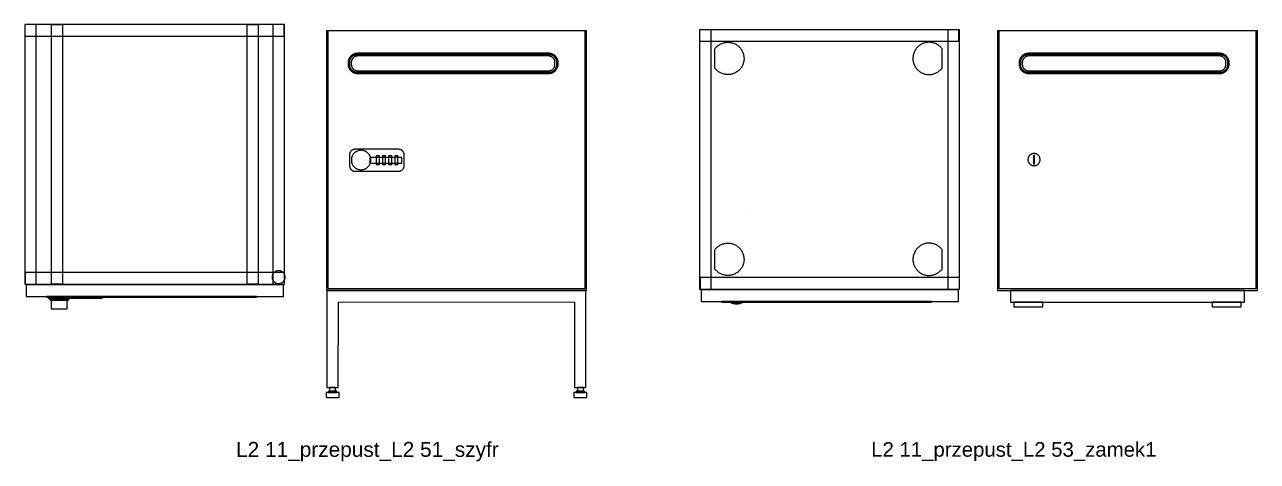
# Model space of a CAD drawing. Header units: millimetres. Extents: x 1075 to 13200, y 678 to 7235.
# Drawn here: x 2129 to 4030, y 6561 to 7235 of the extents above; entities that cross this region are included whole.
import ezdxf

# ---------------------------------------------------------------- set-up
doc = ezdxf.new("R2010")
doc.units = ezdxf.units.MM
doc.styles.add('Arial', font='arial.ttf')

msp = doc.modelspace()

# ---------------------------------------------------------------- linework, layer by layer
at = {"color": 0}
for points in [[(2528.6, 7234.6), (2128.6, 7234.6), (2128.6, 7216.8), (2528.6, 7216.8)], [(2146.5, 7234.6), (2128.6, 7234.6), (2128.6, 6834.6), (2146.5, 6834.6)], [(2187.5, 7234.5), (2169.4, 7234.5), (2169.4, 6834.7), (2187.5, 6834.7)], [(2489.5, 7234.5), (2471.4, 7234.5), (2471.4, 6834.7), (2489.5, 6834.7)], [(2529.4, 7234.6), (2511.4, 7234.6), (2511.4, 6834.6), (2529.4, 6834.6)], [(3570.6, 7226.8), (3169.6, 7226.8), (3169.6, 6826.8), (3570.6, 6826.8)], [(3187.7, 7226.8), (3169.7, 7226.8), (3169.7, 6826.8), (3187.7, 6826.8)], [(3569.7, 7226.8), (3169.7, 7226.8), (3169.7, 7209), (3569.7, 7209)], [(3187.6, 7226.8), (3169.7, 7226.8), (3169.7, 6826.9), (3187.6, 6826.9)], [(3570.5, 7226.8), (3552.5, 7226.8), (3552.5, 6826.8), (3570.5, 6826.8)], [(3570.6, 7226.8), (3552.6, 7226.8), (3552.6, 6826.8), (3570.6, 6826.8)], [(3193.1, 7197.2), (3193.9, 7198.2), (3194.8, 7199.3), (3195.7, 7200.2), (3196.7, 7201.2), (3197.7, 7202), (3198.7, 7202.8), (3199.8, 7203.5), (3200.9, 7204.2), (3202.1, 7204.8), (3203.2, 7205.3), (3204.4, 7205.8), (3205.6, 7206.3), (3206.8, 7206.6), (3208.1, 7206.9), (3209.3, 7207.1), (3210.6, 7207.3), (3211.8, 7207.4), (3213.1, 7207.5), (3214.4, 7207.4), (3215.6, 7207.3), (3216.9, 7207.2), (3218.2, 7207), (3219.4, 7206.7), (3220.7, 7206.3), (3221.9, 7205.9), (3223.1, 7205.5), (3224.3, 7204.9), (3225.4, 7204.3), (3226.6, 7203.6), (3227.7, 7202.9), (3228.8, 7202), (3229.8, 7201.2), (3230.8, 7200.2), (3231.8, 7199.2), (3232.6, 7198.2), (3233.5, 7197.2), (3234.2, 7196.1), (3234.9, 7195), (3235.5, 7193.8), (3236, 7192.6), (3236.5, 7191.5), (3237, 7190.2), (3237.3, 7189), (3237.6, 7187.8), (3237.9, 7186.5), (3238, 7185.3), (3238.1, 7184), (3238.2, 7182.7), (3238.2, 7181.5), (3238.1, 7180.2), (3237.9, 7178.9), (3237.7, 7177.7), (3237.4, 7176.4), (3237.1, 7175.2), (3236.7, 7174), (3236.2, 7172.8), (3235.7, 7171.6), (3235.1, 7170.5), (3234.4, 7169.3), (3233.7, 7168.2), (3232.9, 7167.2), (3232, 7166.1), (3231.1, 7165.1), (3230.1, 7164.2), (3229.1, 7163.3), (3228, 7162.5), (3226.9, 7161.7), (3225.8, 7161), (3224.6, 7160.4), (3223.4, 7159.8), (3222.2, 7159.3), (3221, 7158.9), (3219.8, 7158.5), (3218.5, 7158.2), (3217.3, 7158), (3216, 7157.8), (3214.7, 7157.7), (3213.5, 7157.6), (3212.2, 7157.7), (3210.9, 7157.8), (3209.7, 7157.9), (3208.4, 7158.1), (3207.2, 7158.4), (3206, 7158.7), (3204.7, 7159.1), (3203.6, 7159.6), (3202.4, 7160.1), (3201.2, 7160.7), (3200.1, 7161.4), (3199, 7162.1), (3198, 7162.9), (3197, 7163.7), (3196, 7164.6), (3195, 7165.6), (3194.1, 7166.6), (3193.3, 7167.6)], [(3543.8, 7197.2), (3543, 7198.2), (3542.1, 7199.3), (3541.2, 7200.2), (3540.2, 7201.2), (3539.2, 7202), (3538.2, 7202.8), (3537.1, 7203.5), (3536, 7204.2), (3534.9, 7204.8), (3533.7, 7205.3), (3532.5, 7205.8), (3531.3, 7206.3), (3530.1, 7206.6), (3528.8, 7206.9), (3527.6, 7207.1), (3526.3, 7207.3), (3525.1, 7207.4), (3523.8, 7207.5), (3522.5, 7207.4), (3521.3, 7207.3), (3520, 7207.2), (3518.7, 7207), (3517.5, 7206.7), (3516.2, 7206.3), (3515, 7205.9), (3513.8, 7205.5), (3512.6, 7204.9), (3511.5, 7204.3), (3510.3, 7203.6), (3509.2, 7202.9), (3508.1, 7202), (3507.1, 7201.2), (3506.1, 7200.2), (3505.1, 7199.2), (3504.3, 7198.2), (3503.5, 7197.2), (3502.7, 7196.1), (3502, 7195), (3501.4, 7193.8), (3500.9, 7192.6), (3500.4, 7191.5), (3499.9, 7190.2), (3499.6, 7189), (3499.3, 7187.8), (3499.1, 7186.5), (3498.9, 7185.3), (3498.8, 7184), (3498.7, 7182.7), (3498.8, 7181.5), (3498.8, 7180.2), (3499, 7178.9), (3499.2, 7177.7), (3499.5, 7176.4), (3499.8, 7175.2), (3500.2, 7174), (3500.7, 7172.8), (3501.2, 7171.6), (3501.8, 7170.5), (3502.5, 7169.3), (3503.2, 7168.2), (3504, 7167.2), (3504.9, 7166.1), (3505.8, 7165.1), (3506.8, 7164.2), (3507.8, 7163.3), (3508.9, 7162.5), (3510, 7161.7), (3511.1, 7161), (3512.3, 7160.4), (3513.5, 7159.8), (3514.7, 7159.3), (3515.9, 7158.9), (3517.1, 7158.5), (3518.4, 7158.2), (3519.6, 7158), (3520.9, 7157.8), (3522.2, 7157.7), (3523.4, 7157.6), (3524.7, 7157.7), (3526, 7157.8), (3527.2, 7157.9), (3528.5, 7158.1), (3529.7, 7158.4), (3531, 7158.7), (3532.2, 7159.1), (3533.4, 7159.6), (3534.5, 7160.1), (3535.7, 7160.7), (3536.8, 7161.4), (3537.9, 7162.1), (3538.9, 7162.9), (3539.9, 7163.7), (3540.9, 7164.6), (3541.9, 7165.6), (3542.8, 7166.6), (3543.6, 7167.6)], [(3193.1, 6887.3), (3193.9, 6888.4), (3194.8, 6889.5), (3195.7, 6890.4), (3196.7, 6891.3), (3197.7, 6892.2), (3198.7, 6893), (3199.8, 6893.7), (3200.9, 6894.4), (3202.1, 6895), (3203.2, 6895.5), (3204.4, 6896), (3205.6, 6896.4), (3206.8, 6896.8), (3208.1, 6897.1), (3209.3, 6897.3), (3210.6, 6897.5), (3211.8, 6897.6), (3213.1, 6897.6), (3214.4, 6897.6), (3215.6, 6897.5), (3216.9, 6897.4), (3218.2, 6897.2), (3219.4, 6896.9), (3220.7, 6896.5), (3221.9, 6896.1), (3223.1, 6895.6), (3224.3, 6895.1), (3225.4, 6894.5), (3226.6, 6893.8), (3227.7, 6893), (3228.8, 6892.2), (3229.8, 6891.3), (3230.8, 6890.4), (3231.8, 6889.4), (3232.6, 6888.4), (3233.5, 6887.3), (3234.2, 6886.3), (3234.9, 6885.1), (3235.5, 6884), (3236, 6882.8), (3236.5, 6881.6), (3237, 6880.4), (3237.3, 6879.2), (3237.6, 6878), (3237.9, 6876.7), (3238, 6875.4), (3238.1, 6874.2), (3238.2, 6872.9), (3238.2, 6871.6), (3238.1, 6870.4), (3237.9, 6869.1), (3237.7, 6867.9), (3237.4, 6866.6), (3237.1, 6865.4), (3236.7, 6864.2), (3236.2, 6863), (3235.7, 6861.8), (3235.1, 6860.6), (3234.4, 6859.5), (3233.7, 6858.4), (3232.9, 6857.3), (3232, 6856.3), (3231.1, 6855.3), (3230.1, 6854.4), (3229.1, 6853.5), (3228, 6852.6), (3226.9, 6851.9), (3225.8, 6851.2), (3224.6, 6850.5), (3223.4, 6850), (3222.2, 6849.5), (3221, 6849), (3219.8, 6848.7), (3218.5, 6848.4), (3217.3, 6848.1), (3216, 6848), (3214.7, 6847.9), (3213.5, 6847.8), (3212.2, 6847.8), (3210.9, 6847.9), (3209.7, 6848.1), (3208.4, 6848.3), (3207.2, 6848.6), (3206, 6848.9), (3204.7, 6849.3), (3203.6, 6849.8), (3202.4, 6850.3), (3201.2, 6850.9), (3200.1, 6851.6), (3199, 6852.3), (3198, 6853), (3197, 6853.9), (3196, 6854.8), (3195, 6855.7), (3194.1, 6856.7), (3193.3, 6857.8)], [(3543.8, 6887.3), (3543, 6888.4), (3542.1, 6889.5), (3541.2, 6890.4), (3540.2, 6891.3), (3539.2, 6892.2), (3538.2, 6893), (3537.1, 6893.7), (3536, 6894.4), (3534.9, 6895), (3533.7, 6895.5), (3532.5, 6896), (3531.3, 6896.4), (3530.1, 6896.8), (3528.8, 6897.1), (3527.6, 6897.3), (3526.3, 6897.5), (3525.1, 6897.6), (3523.8, 6897.6), (3522.5, 6897.6), (3521.3, 6897.5), (3520, 6897.4), (3518.7, 6897.2), (3517.5, 6896.9), (3516.2, 6896.5), (3515, 6896.1), (3513.8, 6895.6), (3512.6, 6895.1), (3511.5, 6894.5), (3510.3, 6893.8), (3509.2, 6893), (3508.1, 6892.2), (3507.1, 6891.3), (3506.1, 6890.4), (3505.1, 6889.4), (3504.3, 6888.4), (3503.5, 6887.3), (3502.7, 6886.3), (3502, 6885.1), (3501.4, 6884), (3500.9, 6882.8), (3500.4, 6881.6), (3499.9, 6880.4), (3499.6, 6879.2), (3499.3, 6878), (3499.1, 6876.7), (3498.9, 6875.4), (3498.8, 6874.2), (3498.7, 6872.9), (3498.8, 6871.6), (3498.8, 6870.4), (3499, 6869.1), (3499.2, 6867.9), (3499.5, 6866.6), (3499.8, 6865.4), (3500.2, 6864.2), (3500.7, 6863), (3501.2, 6861.8), (3501.8, 6860.6), (3502.5, 6859.5), (3503.2, 6858.4), (3504, 6857.3), (3504.9, 6856.3), (3505.8, 6855.3), (3506.8, 6854.4), (3507.8, 6853.5), (3508.9, 6852.6), (3510, 6851.9), (3511.1, 6851.2), (3512.3, 6850.5), (3513.5, 6850), (3514.7, 6849.5), (3515.9, 6849), (3517.1, 6848.7), (3518.4, 6848.4), (3519.6, 6848.1), (3520.9, 6848), (3522.2, 6847.9), (3523.4, 6847.8), (3524.7, 6847.8), (3526, 6847.9), (3527.2, 6848.1), (3528.5, 6848.3), (3529.7, 6848.6), (3531, 6848.9), (3532.2, 6849.3), (3533.4, 6849.8), (3534.5, 6850.3), (3535.7, 6850.9), (3536.8, 6851.6), (3537.9, 6852.3), (3538.9, 6853), (3539.9, 6853.9), (3540.9, 6854.8), (3541.9, 6855.7), (3542.8, 6856.7), (3543.6, 6857.8)], [(2529.5, 6852.6), (2129.5, 6852.6), (2129.5, 6834.6), (2529.5, 6834.6)], [(2530.3, 6845.2), (2530.3, 6845.8), (2530.2, 6846.3), (2530.2, 6846.8), (2530.1, 6847.3), (2530, 6847.7), (2529.8, 6848.2), (2529.7, 6848.7), (2529.5, 6849.1), (2529.3, 6849.6), (2529.1, 6850), (2528.8, 6850.4), (2528.6, 6850.8), (2528.3, 6851.2), (2528, 6851.6), (2527.7, 6852), (2527.3, 6852.3), (2527, 6852.6), (2526.6, 6853), (2526.3, 6853.2), (2525.9, 6853.5), (2525.5, 6853.8), (2525, 6854), (2524.6, 6854.2), (2524.2, 6854.5), (2523.7, 6854.6), (2523.2, 6854.8), (2522.8, 6854.9), (2522.3, 6855), (2521.8, 6855.1), (2521.3, 6855.2), (2520.8, 6855.2), (2520.3, 6855.2), (2519.8, 6855.2), (2519.3, 6855.2), (2518.8, 6855.1), (2518.3, 6855), (2517.8, 6854.9), (2517.3, 6854.8), (2516.8, 6854.6), (2516.4, 6854.5), (2515.9, 6854.2), (2515.5, 6854), (2515.1, 6853.8), (2514.7, 6853.5), (2514.3, 6853.2), (2513.9, 6853), (2513.6, 6852.6), (2513.2, 6852.3), (2512.9, 6852), (2512.6, 6851.6), (2512.3, 6851.2), (2512, 6850.8), (2511.7, 6850.4), (2511.5, 6850), (2511.3, 6849.6), (2511.1, 6849.1), (2510.9, 6848.7), (2510.7, 6848.2), (2510.6, 6847.7), (2510.5, 6847.3), (2510.4, 6846.8), (2510.3, 6846.3), (2510.3, 6845.8), (2510.3, 6845.2), (2510.3, 6844.7), (2510.3, 6844.2), (2510.4, 6843.7), (2510.5, 6843.2), (2510.6, 6842.7), (2510.7, 6842.3), (2510.9, 6841.8), (2511.1, 6841.3), (2511.3, 6840.9), (2511.5, 6840.5), (2511.7, 6840.1), (2512, 6839.6), (2512.3, 6839.3), (2512.6, 6838.9), (2512.9, 6838.5), (2513.2, 6838.2), (2513.6, 6837.8), (2513.9, 6837.5), (2514.3, 6837.2), (2514.7, 6836.9), (2515.1, 6836.7), (2515.5, 6836.4), (2515.9, 6836.2), (2516.4, 6836), (2516.8, 6835.8), (2517.3, 6835.7), (2517.8, 6835.6), (2518.3, 6835.4), (2518.8, 6835.4), (2519.3, 6835.3), (2519.8, 6835.2), (2520.3, 6835.2), (2520.8, 6835.2), (2521.3, 6835.3), (2521.8, 6835.4), (2522.3, 6835.4), (2522.8, 6835.6), (2523.2, 6835.7), (2523.7, 6835.8), (2524.2, 6836), (2524.6, 6836.2), (2525, 6836.4), (2525.5, 6836.7), (2525.9, 6836.9), (2526.3, 6837.2), (2526.6, 6837.5), (2527, 6837.8), (2527.3, 6838.2), (2527.7, 6838.5), (2528, 6838.9), (2528.3, 6839.3), (2528.6, 6839.6), (2528.8, 6840.1), (2529.1, 6840.5), (2529.3, 6840.9), (2529.5, 6841.3), (2529.7, 6841.8), (2529.8, 6842.3), (2530, 6842.7), (2530.1, 6843.2), (2530.2, 6843.7), (2530.2, 6844.2), (2530.3, 6844.7)], [(2527.9, 6833.5), (2130.9, 6833.5), (2130.9, 6815.5), (2527.9, 6815.5)], [(3570.6, 6844.8), (3170.6, 6844.8), (3170.6, 6826.8), (3570.6, 6826.8)], [(2486.4, 6815.5), (2162.4, 6815.5), (2162.4, 6815), (2162.4, 6815), (2162.4, 6815), (2162.4, 6814.9), (2162.4, 6814.9), (2162.4, 6814.9), (2162.4, 6814.9), (2162.4, 6814.8), (2162.4, 6814.8), (2162.5, 6814.8), (2162.5, 6814.8), (2162.5, 6814.8), (2162.5, 6814.7), (2162.5, 6814.7), (2162.5, 6814.7), (2162.5, 6814.7), (2162.6, 6814.7), (2162.6, 6814.6), (2162.6, 6814.6), (2162.6, 6814.6), (2162.6, 6814.6), (2162.7, 6814.6), (2162.7, 6814.6), (2162.7, 6814.6), (2162.7, 6814.5), (2162.7, 6814.5), (2162.8, 6814.5), (2162.8, 6814.5), (2162.8, 6814.5), (2162.8, 6814.5), (2162.9, 6814.5), (2162.9, 6814.5), (2162.9, 6814.5), (2485.9, 6814.5), (2485.9, 6814.5), (2485.9, 6814.5), (2485.9, 6814.5), (2486, 6814.5), (2486, 6814.5), (2486, 6814.5), (2486, 6814.5), (2486.1, 6814.5), (2486.1, 6814.6), (2486.1, 6814.6), (2486.1, 6814.6), (2486.2, 6814.6), (2486.2, 6814.6), (2486.2, 6814.6), (2486.2, 6814.6), (2486.2, 6814.7), (2486.3, 6814.7), (2486.3, 6814.7), (2486.3, 6814.7), (2486.3, 6814.7), (2486.3, 6814.8), (2486.3, 6814.8), (2486.3, 6814.8), (2486.3, 6814.8), (2486.4, 6814.8), (2486.4, 6814.9), (2486.4, 6814.9), (2486.4, 6814.9), (2486.4, 6814.9), (2486.4, 6815), (2486.4, 6815), (2486.4, 6815)], [(2248.4, 6815.4), (2164.6, 6815.4), (2164.6, 6813), (2248.4, 6813)], [(2197.1, 6813), (2167, 6813), (2167, 6811.1), (2197.1, 6811.1)], [(2196.1, 6811.1), (2168, 6811.1), (2168, 6809.6), (2196.1, 6809.6)], [(2194.3, 6809.6), (2169.6, 6809.6), (2169.6, 6796.2), (2194.3, 6796.2)], [(2194.2, 6814.5), (2176.7, 6814.5), (2176.7, 6813.4), (2194.2, 6813.4)], [(3569, 6825.7), (3172, 6825.7), (3172, 6807.7), (3569, 6807.7)], [(3527.5, 6807.7), (3203.6, 6807.7), (3203.6, 6807.2), (3203.6, 6807.2), (3203.6, 6807.2), (3203.6, 6807.2), (3203.6, 6807.1), (3203.6, 6807.1), (3203.6, 6807.1), (3203.6, 6807.1), (3203.6, 6807), (3203.6, 6807), (3203.6, 6807), (3203.6, 6807), (3203.6, 6807), (3203.7, 6806.9), (3203.7, 6806.9), (3203.7, 6806.9), (3203.7, 6806.9), (3203.7, 6806.9), (3203.7, 6806.8), (3203.8, 6806.8), (3203.8, 6806.8), (3203.8, 6806.8), (3203.8, 6806.8), (3203.8, 6806.8), (3203.9, 6806.8), (3203.9, 6806.8), (3203.9, 6806.8), (3203.9, 6806.7), (3204, 6806.7), (3204, 6806.7), (3204, 6806.7), (3204, 6806.7), (3204.1, 6806.7), (3527, 6806.7), (3527, 6806.7), (3527.1, 6806.7), (3527.1, 6806.7), (3527.1, 6806.7), (3527.1, 6806.7), (3527.2, 6806.8), (3527.2, 6806.8), (3527.2, 6806.8), (3527.2, 6806.8), (3527.3, 6806.8), (3527.3, 6806.8), (3527.3, 6806.8), (3527.3, 6806.8), (3527.3, 6806.8), (3527.4, 6806.9), (3527.4, 6806.9), (3527.4, 6806.9), (3527.4, 6806.9), (3527.4, 6806.9), (3527.4, 6807), (3527.5, 6807), (3527.5, 6807), (3527.5, 6807), (3527.5, 6807), (3527.5, 6807.1), (3527.5, 6807.1), (3527.5, 6807.1), (3527.5, 6807.1), (3527.5, 6807.2), (3527.5, 6807.2), (3527.5, 6807.2), (3527.5, 6807.2)], [(3235.3, 6806.7), (3217.8, 6806.7), (3217.8, 6805.6), (3235.3, 6805.6)]]:
    msp.add_lwpolyline(points, close=True, dxfattribs=at)
for points in [[(2177.6, 6813.4), (2178.9, 6812.9), (2180.2, 6812.5), (2181.5, 6812.2), (2182.9, 6812), (2184.2, 6811.9), (2185.6, 6811.8), (2186.9, 6811.9), (2188.3, 6812), (2189.6, 6812.2), (2190.9, 6812.5), (2192.2, 6812.9), (2193.5, 6813.4)], [(3218.8, 6805.6), (3220.1, 6805.1), (3221.4, 6804.7), (3222.7, 6804.4), (3224, 6804.2), (3225.4, 6804.1), (3226.7, 6804.1), (3228.1, 6804.1), (3229.4, 6804.2), (3230.7, 6804.4), (3232.1, 6804.7), (3233.4, 6805.1), (3234.6, 6805.6)]]:
    msp.add_lwpolyline(points, dxfattribs=at)
for points in [[(2995, 7224.9, 0), (2594, 7224.9, 0), (2594, 6824.9, 0), (2995, 6824.9, 0)], [(2993, 7224.9, 0), (2596, 7224.9, 0), (2596, 6827.9, 0), (2993, 6827.9, 0)], [(4030, 7224.9, 0), (3629, 7224.9, 0), (3629, 6824.9, 0), (4030, 6824.9, 0)], [(4028, 7224.9, 0), (3631, 7224.9, 0), (3631, 6827.9, 0), (4028, 6827.9, 0)], [(2951.5, 7175.9, 0), (2951.4, 7176.6, 0), (2951.4, 7177.3, 0), (2951.3, 7178.1, 0), (2951.2, 7178.8, 0), (2951, 7179.5, 0), (2950.8, 7180.2, 0), (2950.6, 7180.8, 0), (2950.3, 7181.5, 0), (2950, 7182.2, 0), (2949.7, 7182.8, 0), (2949.4, 7183.4, 0), (2949, 7184, 0), (2948.6, 7184.5, 0), (2948.1, 7185.1, 0), (2947.7, 7185.6, 0), (2947.2, 7186.1, 0), (2946.7, 7186.6, 0), (2946.2, 7187.1, 0), (2945.6, 7187.5, 0), (2945.1, 7187.9, 0), (2944.5, 7188.3, 0), (2943.9, 7188.6, 0), (2943.2, 7188.9, 0), (2942.6, 7189.2, 0), (2941.9, 7189.5, 0), (2941.3, 7189.7, 0), (2940.6, 7189.9, 0), (2939.9, 7190.1, 0), (2939.2, 7190.2, 0), (2938.4, 7190.3, 0), (2937.7, 7190.4, 0), (2936.9, 7190.4, 0), (2642, 7190.4, 0), (2641.2, 7190.4, 0), (2640.5, 7190.3, 0), (2639.8, 7190.2, 0), (2639.1, 7190.1, 0), (2638.4, 7189.9, 0), (2637.7, 7189.7, 0), (2637, 7189.5, 0), (2636.3, 7189.2, 0), (2635.7, 7188.9, 0), (2635.1, 7188.6, 0), (2634.5, 7188.3, 0), (2633.9, 7187.9, 0), (2633.3, 7187.5, 0), (2632.8, 7187.1, 0), (2632.2, 7186.6, 0), (2631.7, 7186.1, 0), (2631.2, 7185.6, 0), (2630.8, 7185.1, 0), (2630.4, 7184.5, 0), (2629.9, 7184, 0), (2629.6, 7183.4, 0), (2629.2, 7182.8, 0), (2628.9, 7182.2, 0), (2628.6, 7181.5, 0), (2628.3, 7180.8, 0), (2628.1, 7180.2, 0), (2627.9, 7179.5, 0), (2627.8, 7178.8, 0), (2627.6, 7178.1, 0), (2627.5, 7177.3, 0), (2627.5, 7176.6, 0), (2627.5, 7175.9, 0), (2627.5, 7173.9, 0), (2627.5, 7173.2, 0), (2627.5, 7172.4, 0), (2627.6, 7171.7, 0), (2627.8, 7171, 0), (2627.9, 7170.3, 0), (2628.1, 7169.6, 0), (2628.3, 7168.9, 0), (2628.6, 7168.3, 0), (2628.9, 7167.6, 0), (2629.2, 7167, 0), (2629.6, 7166.4, 0), (2629.9, 7165.8, 0), (2630.4, 7165.2, 0), (2630.8, 7164.7, 0), (2631.2, 7164.1, 0), (2631.7, 7163.6, 0), (2632.2, 7163.2, 0), (2632.8, 7162.7, 0), (2633.3, 7162.3, 0), (2633.9, 7161.9, 0), (2634.5, 7161.5, 0), (2635.1, 7161.1, 0), (2635.7, 7160.8, 0), (2636.3, 7160.5, 0), (2637, 7160.3, 0), (2637.7, 7160, 0), (2638.4, 7159.8, 0), (2639.1, 7159.7, 0), (2639.8, 7159.5, 0), (2640.5, 7159.5, 0), (2641.2, 7159.4, 0), (2642, 7159.4, 0), (2936.9, 7159.4, 0), (2937.7, 7159.4, 0), (2938.4, 7159.5, 0), (2939.2, 7159.5, 0), (2939.9, 7159.7, 0), (2940.6, 7159.8, 0), (2941.3, 7160, 0), (2941.9, 7160.3, 0), (2942.6, 7160.5, 0), (2943.2, 7160.8, 0), (2943.9, 7161.1, 0), (2944.5, 7161.5, 0), (2945.1, 7161.9, 0), (2945.6, 7162.3, 0), (2946.2, 7162.7, 0), (2946.7, 7163.2, 0), (2947.2, 7163.6, 0), (2947.7, 7164.1, 0), (2948.1, 7164.7, 0), (2948.6, 7165.2, 0), (2949, 7165.8, 0), (2949.4, 7166.4, 0), (2949.7, 7167, 0), (2950, 7167.6, 0), (2950.3, 7168.3, 0), (2950.6, 7168.9, 0), (2950.8, 7169.6, 0), (2951, 7170.3, 0), (2951.2, 7171, 0), (2951.3, 7171.7, 0), (2951.4, 7172.4, 0), (2951.4, 7173.2, 0), (2951.5, 7173.9, 0)], [(2949.5, 7176.4, 0), (2949.5, 7177, 0), (2949.4, 7177.6, 0), (2949.3, 7178.2, 0), (2949.2, 7178.8, 0), (2949.1, 7179.4, 0), (2948.9, 7179.9, 0), (2948.7, 7180.5, 0), (2948.5, 7181, 0), (2948.3, 7181.6, 0), (2948, 7182.1, 0), (2947.7, 7182.6, 0), (2947.4, 7183.1, 0), (2947.1, 7183.6, 0), (2946.7, 7184, 0), (2946.3, 7184.4, 0), (2946, 7184.9, 0), (2945.5, 7185.3, 0), (2945.1, 7185.6, 0), (2944.6, 7186, 0), (2944.2, 7186.3, 0), (2943.7, 7186.6, 0), (2943.2, 7186.9, 0), (2942.7, 7187.2, 0), (2942.1, 7187.4, 0), (2941.6, 7187.7, 0), (2941, 7187.8, 0), (2940.5, 7188, 0), (2939.9, 7188.1, 0), (2939.3, 7188.2, 0), (2938.7, 7188.3, 0), (2938.1, 7188.4, 0), (2937.5, 7188.4, 0), (2641.5, 7188.4, 0), (2640.9, 7188.4, 0), (2640.2, 7188.3, 0), (2639.6, 7188.2, 0), (2639.1, 7188.1, 0), (2638.5, 7188, 0), (2637.9, 7187.8, 0), (2637.3, 7187.7, 0), (2636.8, 7187.4, 0), (2636.3, 7187.2, 0), (2635.8, 7186.9, 0), (2635.2, 7186.6, 0), (2634.8, 7186.3, 0), (2634.3, 7186, 0), (2633.8, 7185.6, 0), (2633.4, 7185.3, 0), (2633, 7184.9, 0), (2632.6, 7184.4, 0), (2632.2, 7184, 0), (2631.9, 7183.6, 0), (2631.5, 7183.1, 0), (2631.2, 7182.6, 0), (2630.9, 7182.1, 0), (2630.7, 7181.6, 0), (2630.4, 7181, 0), (2630.2, 7180.5, 0), (2630, 7179.9, 0), (2629.8, 7179.4, 0), (2629.7, 7178.8, 0), (2629.6, 7178.2, 0), (2629.5, 7177.6, 0), (2629.5, 7177, 0), (2629.5, 7176.4, 0), (2629.5, 7173.4, 0), (2629.5, 7172.8, 0), (2629.5, 7172.2, 0), (2629.6, 7171.6, 0), (2629.7, 7171, 0), (2629.8, 7170.4, 0), (2630, 7169.8, 0), (2630.2, 7169.3, 0), (2630.4, 7168.7, 0), (2630.7, 7168.2, 0), (2630.9, 7167.7, 0), (2631.2, 7167.2, 0), (2631.5, 7166.7, 0), (2631.9, 7166.2, 0), (2632.2, 7165.7, 0), (2632.6, 7165.3, 0), (2633, 7164.9, 0), (2633.4, 7164.5, 0), (2633.8, 7164.1, 0), (2634.3, 7163.8, 0), (2634.8, 7163.4, 0), (2635.2, 7163.1, 0), (2635.8, 7162.8, 0), (2636.3, 7162.6, 0), (2636.8, 7162.3, 0), (2637.3, 7162.1, 0), (2637.9, 7161.9, 0), (2638.5, 7161.8, 0), (2639.1, 7161.6, 0), (2639.6, 7161.5, 0), (2640.2, 7161.4, 0), (2640.9, 7161.4, 0), (2641.5, 7161.4, 0), (2937.5, 7161.4, 0), (2938.1, 7161.4, 0), (2938.7, 7161.4, 0), (2939.3, 7161.5, 0), (2939.9, 7161.6, 0), (2940.5, 7161.8, 0), (2941, 7161.9, 0), (2941.6, 7162.1, 0), (2942.1, 7162.3, 0), (2942.7, 7162.6, 0), (2943.2, 7162.8, 0), (2943.7, 7163.1, 0), (2944.2, 7163.4, 0), (2944.6, 7163.8, 0), (2945.1, 7164.1, 0), (2945.5, 7164.5, 0), (2946, 7164.9, 0), (2946.3, 7165.3, 0), (2946.7, 7165.7, 0), (2947.1, 7166.2, 0), (2947.4, 7166.7, 0), (2947.7, 7167.2, 0), (2948, 7167.7, 0), (2948.3, 7168.2, 0), (2948.5, 7168.7, 0), (2948.7, 7169.3, 0), (2948.9, 7169.8, 0), (2949.1, 7170.4, 0), (2949.2, 7171, 0), (2949.3, 7171.6, 0), (2949.4, 7172.2, 0), (2949.5, 7172.8, 0), (2949.5, 7173.4, 0)], [(3986.5, 7175.9, 0), (3986.5, 7176.6, 0), (3986.4, 7177.3, 0), (3986.3, 7178.1, 0), (3986.2, 7178.8, 0), (3986, 7179.5, 0), (3985.8, 7180.2, 0), (3985.6, 7180.8, 0), (3985.3, 7181.5, 0), (3985.1, 7182.2, 0), (3984.7, 7182.8, 0), (3984.4, 7183.4, 0), (3984, 7184, 0), (3983.6, 7184.5, 0), (3983.2, 7185.1, 0), (3982.7, 7185.6, 0), (3982.2, 7186.1, 0), (3981.7, 7186.6, 0), (3981.2, 7187.1, 0), (3980.7, 7187.5, 0), (3980.1, 7187.9, 0), (3979.5, 7188.3, 0), (3978.9, 7188.6, 0), (3978.3, 7188.9, 0), (3977.6, 7189.2, 0), (3977, 7189.5, 0), (3976.3, 7189.7, 0), (3975.6, 7189.9, 0), (3974.9, 7190.1, 0), (3974.2, 7190.2, 0), (3973.5, 7190.3, 0), (3972.7, 7190.4, 0), (3972, 7190.4, 0), (3677, 7190.4, 0), (3676.3, 7190.4, 0), (3675.5, 7190.3, 0), (3674.8, 7190.2, 0), (3674.1, 7190.1, 0), (3673.4, 7189.9, 0), (3672.7, 7189.7, 0), (3672, 7189.5, 0), (3671.4, 7189.2, 0), (3670.7, 7188.9, 0), (3670.1, 7188.6, 0), (3669.5, 7188.3, 0), (3668.9, 7187.9, 0), (3668.3, 7187.5, 0), (3667.8, 7187.1, 0), (3667.2, 7186.6, 0), (3666.7, 7186.1, 0), (3666.3, 7185.6, 0), (3665.8, 7185.1, 0), (3665.4, 7184.5, 0), (3665, 7184, 0), (3664.6, 7183.4, 0), (3664.2, 7182.8, 0), (3663.9, 7182.2, 0), (3663.6, 7181.5, 0), (3663.4, 7180.8, 0), (3663.1, 7180.2, 0), (3662.9, 7179.5, 0), (3662.8, 7178.8, 0), (3662.7, 7178.1, 0), (3662.6, 7177.3, 0), (3662.5, 7176.6, 0), (3662.5, 7175.9, 0), (3662.5, 7173.9, 0), (3662.5, 7173.2, 0), (3662.6, 7172.4, 0), (3662.7, 7171.7, 0), (3662.8, 7171, 0), (3662.9, 7170.3, 0), (3663.1, 7169.6, 0), (3663.4, 7168.9, 0), (3663.6, 7168.3, 0), (3663.9, 7167.6, 0), (3664.2, 7167, 0), (3664.6, 7166.4, 0), (3665, 7165.8, 0), (3665.4, 7165.2, 0), (3665.8, 7164.7, 0), (3666.3, 7164.1, 0), (3666.7, 7163.6, 0), (3667.2, 7163.2, 0), (3667.8, 7162.7, 0), (3668.3, 7162.3, 0), (3668.9, 7161.9, 0), (3669.5, 7161.5, 0), (3670.1, 7161.1, 0), (3670.7, 7160.8, 0), (3671.4, 7160.5, 0), (3672, 7160.3, 0), (3672.7, 7160, 0), (3673.4, 7159.8, 0), (3674.1, 7159.7, 0), (3674.8, 7159.5, 0), (3675.5, 7159.5, 0), (3676.3, 7159.4, 0), (3677, 7159.4, 0), (3972, 7159.4, 0), (3972.7, 7159.4, 0), (3973.5, 7159.5, 0), (3974.2, 7159.5, 0), (3974.9, 7159.7, 0), (3975.6, 7159.8, 0), (3976.3, 7160, 0), (3977, 7160.3, 0), (3977.6, 7160.5, 0), (3978.3, 7160.8, 0), (3978.9, 7161.1, 0), (3979.5, 7161.5, 0), (3980.1, 7161.9, 0), (3980.7, 7162.3, 0), (3981.2, 7162.7, 0), (3981.7, 7163.2, 0), (3982.2, 7163.6, 0), (3982.7, 7164.1, 0), (3983.2, 7164.7, 0), (3983.6, 7165.2, 0), (3984, 7165.8, 0), (3984.4, 7166.4, 0), (3984.7, 7167, 0), (3985.1, 7167.6, 0), (3985.3, 7168.3, 0), (3985.6, 7168.9, 0), (3985.8, 7169.6, 0), (3986, 7170.3, 0), (3986.2, 7171, 0), (3986.3, 7171.7, 0), (3986.4, 7172.4, 0), (3986.5, 7173.2, 0), (3986.5, 7173.9, 0)], [(3984.5, 7176.4, 0), (3984.5, 7177, 0), (3984.4, 7177.6, 0), (3984.3, 7178.2, 0), (3984.2, 7178.8, 0), (3984.1, 7179.4, 0), (3983.9, 7179.9, 0), (3983.8, 7180.5, 0), (3983.5, 7181, 0), (3983.3, 7181.6, 0), (3983, 7182.1, 0), (3982.7, 7182.6, 0), (3982.4, 7183.1, 0), (3982.1, 7183.6, 0), (3981.7, 7184, 0), (3981.4, 7184.4, 0), (3981, 7184.9, 0), (3980.6, 7185.3, 0), (3980.1, 7185.6, 0), (3979.7, 7186, 0), (3979.2, 7186.3, 0), (3978.7, 7186.6, 0), (3978.2, 7186.9, 0), (3977.7, 7187.2, 0), (3977.2, 7187.4, 0), (3976.6, 7187.7, 0), (3976.1, 7187.8, 0), (3975.5, 7188, 0), (3974.9, 7188.1, 0), (3974.3, 7188.2, 0), (3973.7, 7188.3, 0), (3973.1, 7188.4, 0), (3972.5, 7188.4, 0), (3676.5, 7188.4, 0), (3675.9, 7188.4, 0), (3675.3, 7188.3, 0), (3674.7, 7188.2, 0), (3674.1, 7188.1, 0), (3673.5, 7188, 0), (3672.9, 7187.8, 0), (3672.4, 7187.7, 0), (3671.8, 7187.4, 0), (3671.3, 7187.2, 0), (3670.8, 7186.9, 0), (3670.3, 7186.6, 0), (3669.8, 7186.3, 0), (3669.3, 7186, 0), (3668.9, 7185.6, 0), (3668.4, 7185.3, 0), (3668, 7184.9, 0), (3667.6, 7184.4, 0), (3667.2, 7184, 0), (3666.9, 7183.6, 0), (3666.5, 7183.1, 0), (3666.2, 7182.6, 0), (3665.9, 7182.1, 0), (3665.7, 7181.6, 0), (3665.4, 7181, 0), (3665.2, 7180.5, 0), (3665, 7179.9, 0), (3664.9, 7179.4, 0), (3664.7, 7178.8, 0), (3664.6, 7178.2, 0), (3664.5, 7177.6, 0), (3664.5, 7177, 0), (3664.5, 7176.4, 0), (3664.5, 7173.4, 0), (3664.5, 7172.8, 0), (3664.5, 7172.2, 0), (3664.6, 7171.6, 0), (3664.7, 7171, 0), (3664.9, 7170.4, 0), (3665, 7169.8, 0), (3665.2, 7169.3, 0), (3665.4, 7168.7, 0), (3665.7, 7168.2, 0), (3665.9, 7167.7, 0), (3666.2, 7167.2, 0), (3666.5, 7166.7, 0), (3666.9, 7166.2, 0), (3667.2, 7165.7, 0), (3667.6, 7165.3, 0), (3668, 7164.9, 0), (3668.4, 7164.5, 0), (3668.9, 7164.1, 0), (3669.3, 7163.8, 0), (3669.8, 7163.4, 0), (3670.3, 7163.1, 0), (3670.8, 7162.8, 0), (3671.3, 7162.6, 0), (3671.8, 7162.3, 0), (3672.4, 7162.1, 0), (3672.9, 7161.9, 0), (3673.5, 7161.8, 0), (3674.1, 7161.6, 0), (3674.7, 7161.5, 0), (3675.3, 7161.4, 0), (3675.9, 7161.4, 0), (3676.5, 7161.4, 0), (3972.5, 7161.4, 0), (3973.1, 7161.4, 0), (3973.7, 7161.4, 0), (3974.3, 7161.5, 0), (3974.9, 7161.6, 0), (3975.5, 7161.8, 0), (3976.1, 7161.9, 0), (3976.6, 7162.1, 0), (3977.2, 7162.3, 0), (3977.7, 7162.6, 0), (3978.2, 7162.8, 0), (3978.7, 7163.1, 0), (3979.2, 7163.4, 0), (3979.7, 7163.8, 0), (3980.1, 7164.1, 0), (3980.6, 7164.5, 0), (3981, 7164.9, 0), (3981.4, 7165.3, 0), (3981.7, 7165.7, 0), (3982.1, 7166.2, 0), (3982.4, 7166.7, 0), (3982.7, 7167.2, 0), (3983, 7167.7, 0), (3983.3, 7168.2, 0), (3983.5, 7168.7, 0), (3983.8, 7169.3, 0), (3983.9, 7169.8, 0), (3984.1, 7170.4, 0), (3984.2, 7171, 0), (3984.3, 7171.6, 0), (3984.4, 7172.2, 0), (3984.5, 7172.8, 0), (3984.5, 7173.4, 0)], [(2946.6, 7176.2, 0), (2946.6, 7176.7, 0), (2946.5, 7177.2, 0), (2946.5, 7177.7, 0), (2946.4, 7178.2, 0), (2946.3, 7178.7, 0), (2946.1, 7179.2, 0), (2946, 7179.7, 0), (2945.8, 7180.1, 0), (2945.6, 7180.6, 0), (2945.3, 7181, 0), (2945.1, 7181.5, 0), (2944.8, 7181.9, 0), (2944.6, 7182.3, 0), (2944.3, 7182.6, 0), (2943.9, 7183, 0), (2943.6, 7183.4, 0), (2943.2, 7183.7, 0), (2942.9, 7184, 0), (2942.5, 7184.3, 0), (2942.1, 7184.6, 0), (2941.7, 7184.9, 0), (2941.3, 7185.1, 0), (2940.8, 7185.3, 0), (2940.4, 7185.5, 0), (2939.9, 7185.7, 0), (2939.4, 7185.9, 0), (2939, 7186, 0), (2938.5, 7186.1, 0), (2938, 7186.2, 0), (2937.5, 7186.3, 0), (2936.9, 7186.3, 0), (2936.4, 7186.3, 0), (2642.5, 7186.3, 0), (2642, 7186.3, 0), (2641.5, 7186.3, 0), (2641, 7186.2, 0), (2640.5, 7186.1, 0), (2640, 7186, 0), (2639.5, 7185.9, 0), (2639, 7185.7, 0), (2638.6, 7185.5, 0), (2638.1, 7185.3, 0), (2637.7, 7185.1, 0), (2637.3, 7184.9, 0), (2636.8, 7184.6, 0), (2636.4, 7184.3, 0), (2636.1, 7184, 0), (2635.7, 7183.7, 0), (2635.3, 7183.4, 0), (2635, 7183, 0), (2634.7, 7182.6, 0), (2634.4, 7182.3, 0), (2634.1, 7181.9, 0), (2633.8, 7181.5, 0), (2633.6, 7181, 0), (2633.4, 7180.6, 0), (2633.2, 7180.1, 0), (2633, 7179.7, 0), (2632.8, 7179.2, 0), (2632.7, 7178.7, 0), (2632.6, 7178.2, 0), (2632.5, 7177.7, 0), (2632.4, 7177.2, 0), (2632.4, 7176.7, 0), (2632.4, 7176.2, 0), (2632.4, 7173.6, 0), (2632.4, 7173.1, 0), (2632.4, 7172.5, 0), (2632.5, 7172, 0), (2632.6, 7171.5, 0), (2632.7, 7171, 0), (2632.8, 7170.6, 0), (2633, 7170.1, 0), (2633.2, 7169.6, 0), (2633.4, 7169.2, 0), (2633.6, 7168.7, 0), (2633.8, 7168.3, 0), (2634.1, 7167.9, 0), (2634.4, 7167.5, 0), (2634.7, 7167.1, 0), (2635, 7166.7, 0), (2635.3, 7166.4, 0), (2635.7, 7166.1, 0), (2636.1, 7165.7, 0), (2636.4, 7165.4, 0), (2636.8, 7165.1, 0), (2637.3, 7164.9, 0), (2637.7, 7164.6, 0), (2638.1, 7164.4, 0), (2638.6, 7164.2, 0), (2639, 7164, 0), (2639.5, 7163.9, 0), (2640, 7163.7, 0), (2640.5, 7163.6, 0), (2641, 7163.5, 0), (2641.5, 7163.5, 0), (2642, 7163.4, 0), (2642.5, 7163.4, 0), (2936.4, 7163.4, 0), (2936.9, 7163.4, 0), (2937.5, 7163.5, 0), (2938, 7163.5, 0), (2938.5, 7163.6, 0), (2939, 7163.7, 0), (2939.4, 7163.9, 0), (2939.9, 7164, 0), (2940.4, 7164.2, 0), (2940.8, 7164.4, 0), (2941.3, 7164.6, 0), (2941.7, 7164.9, 0), (2942.1, 7165.1, 0), (2942.5, 7165.4, 0), (2942.9, 7165.7, 0), (2943.2, 7166.1, 0), (2943.6, 7166.4, 0), (2943.9, 7166.7, 0), (2944.3, 7167.1, 0), (2944.6, 7167.5, 0), (2944.8, 7167.9, 0), (2945.1, 7168.3, 0), (2945.3, 7168.7, 0), (2945.6, 7169.2, 0), (2945.8, 7169.6, 0), (2946, 7170.1, 0), (2946.1, 7170.6, 0), (2946.3, 7171, 0), (2946.4, 7171.5, 0), (2946.5, 7172, 0), (2946.5, 7172.5, 0), (2946.6, 7173.1, 0), (2946.6, 7173.6, 0)], [(3981.6, 7176.2, 0), (3981.6, 7176.7, 0), (3981.5, 7177.2, 0), (3981.5, 7177.7, 0), (3981.4, 7178.2, 0), (3981.3, 7178.7, 0), (3981.1, 7179.2, 0), (3981, 7179.7, 0), (3980.8, 7180.1, 0), (3980.6, 7180.6, 0), (3980.4, 7181, 0), (3980.1, 7181.5, 0), (3979.9, 7181.9, 0), (3979.6, 7182.3, 0), (3979.3, 7182.6, 0), (3979, 7183, 0), (3978.6, 7183.4, 0), (3978.3, 7183.7, 0), (3977.9, 7184, 0), (3977.5, 7184.3, 0), (3977.1, 7184.6, 0), (3976.7, 7184.9, 0), (3976.3, 7185.1, 0), (3975.8, 7185.3, 0), (3975.4, 7185.5, 0), (3974.9, 7185.7, 0), (3974.5, 7185.9, 0), (3974, 7186, 0), (3973.5, 7186.1, 0), (3973, 7186.2, 0), (3972.5, 7186.3, 0), (3972, 7186.3, 0), (3971.4, 7186.3, 0), (3677.5, 7186.3, 0), (3677, 7186.3, 0), (3676.5, 7186.3, 0), (3676, 7186.2, 0), (3675.5, 7186.1, 0), (3675, 7186, 0), (3674.5, 7185.9, 0), (3674, 7185.7, 0), (3673.6, 7185.5, 0), (3673.1, 7185.3, 0), (3672.7, 7185.1, 0), (3672.3, 7184.9, 0), (3671.9, 7184.6, 0), (3671.5, 7184.3, 0), (3671.1, 7184, 0), (3670.7, 7183.7, 0), (3670.4, 7183.4, 0), (3670, 7183, 0), (3669.7, 7182.6, 0), (3669.4, 7182.3, 0), (3669.1, 7181.9, 0), (3668.9, 7181.5, 0), (3668.6, 7181, 0), (3668.4, 7180.6, 0), (3668.2, 7180.1, 0), (3668, 7179.7, 0), (3667.8, 7179.2, 0), (3667.7, 7178.7, 0), (3667.6, 7178.2, 0), (3667.5, 7177.7, 0), (3667.4, 7177.2, 0), (3667.4, 7176.7, 0), (3667.4, 7176.2, 0), (3667.4, 7173.6, 0), (3667.4, 7173.1, 0), (3667.4, 7172.5, 0), (3667.5, 7172, 0), (3667.6, 7171.5, 0), (3667.7, 7171, 0), (3667.8, 7170.6, 0), (3668, 7170.1, 0), (3668.2, 7169.6, 0), (3668.4, 7169.2, 0), (3668.6, 7168.7, 0), (3668.9, 7168.3, 0), (3669.1, 7167.9, 0), (3669.4, 7167.5, 0), (3669.7, 7167.1, 0), (3670, 7166.7, 0), (3670.4, 7166.4, 0), (3670.7, 7166.1, 0), (3671.1, 7165.7, 0), (3671.5, 7165.4, 0), (3671.9, 7165.1, 0), (3672.3, 7164.9, 0), (3672.7, 7164.6, 0), (3673.1, 7164.4, 0), (3673.6, 7164.2, 0), (3674, 7164, 0), (3674.5, 7163.9, 0), (3675, 7163.7, 0), (3675.5, 7163.6, 0), (3676, 7163.5, 0), (3676.5, 7163.5, 0), (3677, 7163.4, 0), (3677.5, 7163.4, 0), (3971.4, 7163.4, 0), (3972, 7163.4, 0), (3972.5, 7163.5, 0), (3973, 7163.5, 0), (3973.5, 7163.6, 0), (3974, 7163.7, 0), (3974.5, 7163.9, 0), (3974.9, 7164, 0), (3975.4, 7164.2, 0), (3975.8, 7164.4, 0), (3976.3, 7164.6, 0), (3976.7, 7164.9, 0), (3977.1, 7165.1, 0), (3977.5, 7165.4, 0), (3977.9, 7165.7, 0), (3978.3, 7166.1, 0), (3978.6, 7166.4, 0), (3979, 7166.7, 0), (3979.3, 7167.1, 0), (3979.6, 7167.5, 0), (3979.9, 7167.9, 0), (3980.1, 7168.3, 0), (3980.4, 7168.7, 0), (3980.6, 7169.2, 0), (3980.8, 7169.6, 0), (3981, 7170.1, 0), (3981.1, 7170.6, 0), (3981.3, 7171, 0), (3981.4, 7171.5, 0), (3981.5, 7172, 0), (3981.5, 7172.5, 0), (3981.6, 7173.1, 0), (3981.6, 7173.6, 0)], [(2714, 7034, 0.5), (2713.9, 7034.5, 0.5), (2713.9, 7034.9, 0.5), (2713.9, 7035.3, 0.5), (2713.8, 7035.7, 0.5), (2713.7, 7036.1, 0.5), (2713.6, 7036.5, 0.5), (2713.4, 7036.9, 0.5), (2713.3, 7037.3, 0.5), (2713.1, 7037.7, 0.5), (2712.9, 7038, 0.5), (2712.7, 7038.4, 0.5), (2712.5, 7038.7, 0.5), (2712.3, 7039.1, 0.5), (2712, 7039.4, 0.5), (2711.8, 7039.7, 0.5), (2711.5, 7040, 0.5), (2711.2, 7040.3, 0.5), (2710.9, 7040.5, 0.5), (2710.6, 7040.8, 0.5), (2710.3, 7041, 0.5), (2709.9, 7041.2, 0.5), (2709.6, 7041.4, 0.5), (2709.2, 7041.6, 0.5), (2708.8, 7041.8, 0.5), (2708.4, 7041.9, 0.5), (2708.1, 7042.1, 0.5), (2707.7, 7042.2, 0.5), (2707.3, 7042.3, 0.5), (2706.8, 7042.3, 0.5), (2706.4, 7042.4, 0.5), (2706, 7042.4, 0.5), (2705.6, 7042.4, 0.5), (2638.1, 7042.4, 0.5), (2637.7, 7042.4, 0.5), (2637.3, 7042.4, 0.5), (2636.9, 7042.3, 0.5), (2636.4, 7042.3, 0.5), (2636, 7042.2, 0.5), (2635.6, 7042.1, 0.5), (2635.2, 7041.9, 0.5), (2634.9, 7041.8, 0.5), (2634.5, 7041.6, 0.5), (2634.1, 7041.4, 0.5), (2633.8, 7041.2, 0.5), (2633.4, 7041, 0.5), (2633.1, 7040.8, 0.5), (2632.8, 7040.5, 0.5), (2632.5, 7040.3, 0.5), (2632.2, 7040, 0.5), (2631.9, 7039.7, 0.5), (2631.7, 7039.4, 0.5), (2631.4, 7039.1, 0.5), (2631.2, 7038.7, 0.5), (2631, 7038.4, 0.5), (2630.7, 7038, 0.5), (2630.6, 7037.7, 0.5), (2630.4, 7037.3, 0.5), (2630.2, 7036.9, 0.5), (2630.1, 7036.5, 0.5), (2630, 7036.1, 0.5), (2629.9, 7035.7, 0.5), (2629.8, 7035.3, 0.5), (2629.8, 7034.9, 0.5), (2629.7, 7034.5, 0.5), (2629.7, 7034, 0.5), (2629.7, 7017.1, 0.5), (2629.7, 7016.6, 0.5), (2629.8, 7016.2, 0.5), (2629.8, 7015.8, 0.5), (2629.9, 7015.4, 0.5), (2630, 7015, 0.5), (2630.1, 7014.6, 0.5), (2630.2, 7014.2, 0.5), (2630.4, 7013.8, 0.5), (2630.6, 7013.4, 0.5), (2630.7, 7013.1, 0.5), (2631, 7012.7, 0.5), (2631.2, 7012.4, 0.5), (2631.4, 7012, 0.5), (2631.7, 7011.7, 0.5), (2631.9, 7011.4, 0.5), (2632.2, 7011.1, 0.5), (2632.5, 7010.9, 0.5), (2632.8, 7010.6, 0.5), (2633.1, 7010.3, 0.5), (2633.4, 7010.1, 0.5), (2633.8, 7009.9, 0.5), (2634.1, 7009.7, 0.5), (2634.5, 7009.5, 0.5), (2634.9, 7009.3, 0.5), (2635.2, 7009.2, 0.5), (2635.6, 7009, 0.5), (2636, 7008.9, 0.5), (2636.4, 7008.8, 0.5), (2636.9, 7008.8, 0.5), (2637.3, 7008.7, 0.5), (2637.7, 7008.7, 0.5), (2638.1, 7008.7, 0.5), (2705.6, 7008.7, 0.5), (2706, 7008.7, 0.5), (2706.4, 7008.7, 0.5), (2706.8, 7008.8, 0.5), (2707.3, 7008.8, 0.5), (2707.7, 7008.9, 0.5), (2708.1, 7009, 0.5), (2708.4, 7009.2, 0.5), (2708.8, 7009.3, 0.5), (2709.2, 7009.5, 0.5), (2709.6, 7009.7, 0.5), (2709.9, 7009.9, 0.5), (2710.3, 7010.1, 0.5), (2710.6, 7010.3, 0.5), (2710.9, 7010.6, 0.5), (2711.2, 7010.9, 0.5), (2711.5, 7011.1, 0.5), (2711.8, 7011.4, 0.5), (2712, 7011.7, 0.5), (2712.3, 7012, 0.5), (2712.5, 7012.4, 0.5), (2712.7, 7012.7, 0.5), (2712.9, 7013.1, 0.5), (2713.1, 7013.4, 0.5), (2713.3, 7013.8, 0.5), (2713.4, 7014.2, 0.5), (2713.6, 7014.6, 0.5), (2713.7, 7015, 0.5), (2713.8, 7015.4, 0.5), (2713.9, 7015.8, 0.5), (2713.9, 7016.2, 0.5), (2713.9, 7016.6, 0.5), (2714, 7017.1, 0.5)], [(2662.5, 7025.9, 0.5), (2662.4, 7026.6, 0.5), (2662.4, 7027.4, 0.5), (2662.3, 7028.2, 0.5), (2662.2, 7028.9, 0.5), (2662, 7029.6, 0.5), (2661.8, 7030.3, 0.5), (2661.6, 7031, 0.5), (2661.3, 7031.7, 0.5), (2661, 7032.4, 0.5), (2660.7, 7033, 0.5), (2660.3, 7033.7, 0.5), (2659.9, 7034.3, 0.5), (2659.5, 7034.9, 0.5), (2659, 7035.4, 0.5), (2658.6, 7036, 0.5), (2658.1, 7036.5, 0.5), (2657.5, 7037, 0.5), (2657, 7037.5, 0.5), (2656.4, 7037.9, 0.5), (2655.8, 7038.3, 0.5), (2655.2, 7038.7, 0.5), (2654.6, 7039.1, 0.5), (2654, 7039.4, 0.5), (2653.3, 7039.7, 0.5), (2652.6, 7040, 0.5), (2651.9, 7040.2, 0.5), (2651.2, 7040.4, 0.5), (2650.5, 7040.6, 0.5), (2649.7, 7040.7, 0.5), (2649, 7040.8, 0.5), (2648.2, 7040.9, 0.5), (2647.5, 7040.9, 0.5), (2646.7, 7040.9, 0.5), (2645.9, 7040.8, 0.5), (2645.2, 7040.7, 0.5), (2644.4, 7040.6, 0.5), (2643.7, 7040.4, 0.5), (2643, 7040.2, 0.5), (2642.3, 7040, 0.5), (2641.6, 7039.7, 0.5), (2641, 7039.4, 0.5), (2640.3, 7039.1, 0.5), (2639.7, 7038.7, 0.5), (2639.1, 7038.3, 0.5), (2638.5, 7037.9, 0.5), (2637.9, 7037.5, 0.5), (2637.4, 7037, 0.5), (2636.8, 7036.5, 0.5), (2636.4, 7036, 0.5), (2635.9, 7035.4, 0.5), (2635.4, 7034.9, 0.5), (2635, 7034.3, 0.5), (2634.6, 7033.7, 0.5), (2634.3, 7033, 0.5), (2633.9, 7032.4, 0.5), (2633.6, 7031.7, 0.5), (2633.4, 7031, 0.5), (2633.1, 7030.3, 0.5), (2632.9, 7029.6, 0.5), (2632.8, 7028.9, 0.5), (2632.6, 7028.2, 0.5), (2632.5, 7027.4, 0.5), (2632.5, 7026.6, 0.5), (2632.5, 7025.9, 0.5), (2632.5, 7025.1, 0.5), (2632.5, 7024.3, 0.5), (2632.6, 7023.6, 0.5), (2632.8, 7022.9, 0.5), (2632.9, 7022.1, 0.5), (2633.1, 7021.4, 0.5), (2633.4, 7020.7, 0.5), (2633.6, 7020, 0.5), (2633.9, 7019.4, 0.5), (2634.3, 7018.7, 0.5), (2634.6, 7018.1, 0.5), (2635, 7017.5, 0.5), (2635.4, 7016.9, 0.5), (2635.9, 7016.3, 0.5), (2636.4, 7015.8, 0.5), (2636.8, 7015.3, 0.5), (2637.4, 7014.8, 0.5), (2637.9, 7014.3, 0.5), (2638.5, 7013.9, 0.5), (2639.1, 7013.4, 0.5), (2639.7, 7013, 0.5), (2640.3, 7012.7, 0.5), (2641, 7012.4, 0.5), (2641.6, 7012, 0.5), (2642.3, 7011.8, 0.5), (2643, 7011.5, 0.5), (2643.7, 7011.3, 0.5), (2644.4, 7011.2, 0.5), (2645.2, 7011, 0.5), (2645.9, 7010.9, 0.5), (2646.7, 7010.9, 0.5), (2647.5, 7010.9, 0.5), (2648.2, 7010.9, 0.5), (2649, 7010.9, 0.5), (2649.7, 7011, 0.5), (2650.5, 7011.2, 0.5), (2651.2, 7011.3, 0.5), (2651.9, 7011.5, 0.5), (2652.6, 7011.8, 0.5), (2653.3, 7012, 0.5), (2654, 7012.4, 0.5), (2654.6, 7012.7, 0.5), (2655.2, 7013, 0.5), (2655.8, 7013.4, 0.5), (2656.4, 7013.9, 0.5), (2657, 7014.3, 0.5), (2657.5, 7014.8, 0.5), (2658.1, 7015.3, 0.5), (2658.6, 7015.8, 0.5), (2659, 7016.3, 0.5), (2659.5, 7016.9, 0.5), (2659.9, 7017.5, 0.5), (2660.3, 7018.1, 0.5), (2660.7, 7018.7, 0.5), (2661, 7019.4, 0.5), (2661.3, 7020, 0.5), (2661.6, 7020.7, 0.5), (2661.8, 7021.4, 0.5), (2662, 7022.1, 0.5), (2662.2, 7022.9, 0.5), (2662.3, 7023.6, 0.5), (2662.4, 7024.3, 0.5), (2662.4, 7025.1, 0.5)], [(3694.9, 7026.5, 0.5), (3694.9, 7027, 0.5), (3694.9, 7027.5, 0.5), (3694.8, 7028, 0.5), (3694.7, 7028.4, 0.5), (3694.6, 7028.9, 0.5), (3694.5, 7029.3, 0.5), (3694.4, 7029.8, 0.5), (3694.2, 7030.2, 0.5), (3694, 7030.6, 0.5), (3693.8, 7031, 0.5), (3693.6, 7031.4, 0.5), (3693.3, 7031.8, 0.5), (3693.1, 7032.2, 0.5), (3692.8, 7032.5, 0.5), (3692.5, 7032.9, 0.5), (3692.2, 7033.2, 0.5), (3691.9, 7033.5, 0.5), (3691.5, 7033.8, 0.5), (3691.2, 7034.1, 0.5), (3690.8, 7034.3, 0.5), (3690.4, 7034.6, 0.5), (3690, 7034.8, 0.5), (3689.6, 7035, 0.5), (3689.2, 7035.2, 0.5), (3688.8, 7035.4, 0.5), (3688.3, 7035.5, 0.5), (3687.9, 7035.6, 0.5), (3687.4, 7035.7, 0.5), (3687, 7035.8, 0.5), (3686.5, 7035.9, 0.5), (3686, 7035.9, 0.5), (3685.5, 7035.9, 0.5), (3685, 7035.9, 0.5), (3684.6, 7035.9, 0.5), (3684.1, 7035.8, 0.5), (3683.6, 7035.7, 0.5), (3683.2, 7035.6, 0.5), (3682.7, 7035.5, 0.5), (3682.3, 7035.4, 0.5), (3681.9, 7035.2, 0.5), (3681.5, 7035, 0.5), (3681.1, 7034.8, 0.5), (3680.7, 7034.6, 0.5), (3680.3, 7034.3, 0.5), (3679.9, 7034.1, 0.5), (3679.6, 7033.8, 0.5), (3679.2, 7033.5, 0.5), (3678.9, 7033.2, 0.5), (3678.6, 7032.9, 0.5), (3678.3, 7032.5, 0.5), (3678, 7032.2, 0.5), (3677.7, 7031.8, 0.5), (3677.5, 7031.4, 0.5), (3677.3, 7031, 0.5), (3677.1, 7030.6, 0.5), (3676.9, 7030.2, 0.5), (3676.7, 7029.8, 0.5), (3676.6, 7029.3, 0.5), (3676.4, 7028.9, 0.5), (3676.3, 7028.4, 0.5), (3676.2, 7028, 0.5), (3676.2, 7027.5, 0.5), (3676.1, 7027, 0.5), (3676.1, 7026.5, 0.5), (3676.1, 7026, 0.5), (3676.2, 7025.6, 0.5), (3676.2, 7025.1, 0.5), (3676.3, 7024.6, 0.5), (3676.4, 7024.2, 0.5), (3676.6, 7023.7, 0.5), (3676.7, 7023.3, 0.5), (3676.9, 7022.9, 0.5), (3677.1, 7022.5, 0.5), (3677.3, 7022.1, 0.5), (3677.5, 7021.7, 0.5), (3677.7, 7021.3, 0.5), (3678, 7020.9, 0.5), (3678.3, 7020.6, 0.5), (3678.6, 7020.2, 0.5), (3678.9, 7019.9, 0.5), (3679.2, 7019.6, 0.5), (3679.6, 7019.3, 0.5), (3679.9, 7019, 0.5), (3680.3, 7018.7, 0.5), (3680.7, 7018.5, 0.5), (3681.1, 7018.3, 0.5), (3681.5, 7018.1, 0.5), (3681.9, 7017.9, 0.5), (3682.3, 7017.7, 0.5), (3682.7, 7017.6, 0.5), (3683.2, 7017.4, 0.5), (3683.6, 7017.3, 0.5), (3684.1, 7017.2, 0.5), (3684.6, 7017.2, 0.5), (3685, 7017.1, 0.5), (3685.5, 7017.1, 0.5), (3686, 7017.1, 0.5), (3686.5, 7017.2, 0.5), (3687, 7017.2, 0.5), (3687.4, 7017.3, 0.5), (3687.9, 7017.4, 0.5), (3688.3, 7017.6, 0.5), (3688.8, 7017.7, 0.5), (3689.2, 7017.9, 0.5), (3689.6, 7018.1, 0.5), (3690, 7018.3, 0.5), (3690.4, 7018.5, 0.5), (3690.8, 7018.7, 0.5), (3691.2, 7019, 0.5), (3691.5, 7019.3, 0.5), (3691.9, 7019.6, 0.5), (3692.2, 7019.9, 0.5), (3692.5, 7020.2, 0.5), (3692.8, 7020.6, 0.5), (3693.1, 7020.9, 0.5), (3693.3, 7021.3, 0.5), (3693.6, 7021.7, 0.5), (3693.8, 7022.1, 0.5), (3694, 7022.5, 0.5), (3694.2, 7022.9, 0.5), (3694.4, 7023.3, 0.5), (3694.5, 7023.7, 0.5), (3694.6, 7024.2, 0.5), (3694.7, 7024.6, 0.5), (3694.8, 7025.1, 0.5), (3694.9, 7025.6, 0.5), (3694.9, 7026, 0.5)], [(2710.6, 7029.9, 0.5), (2660.9, 7029.9, 0.5), (2660.9, 7021.1, 0.5), (2710.6, 7021.1, 0.5)], [(2675.7, 7032.5, 0.5), (2670.9, 7032.5, 0.5), (2670.9, 7018.8, 0.5), (2675.7, 7018.8, 0.5)], [(2685.2, 7032.5, 0.5), (2680.4, 7032.5, 0.5), (2680.4, 7018.8, 0.5), (2685.2, 7018.8, 0.5)], [(2694.7, 7032.5, 0.5), (2690, 7032.5, 0.5), (2690, 7018.8, 0.5), (2694.7, 7018.8, 0.5)], [(2704.4, 7032.5, 0.5), (2699.7, 7032.5, 0.5), (2699.7, 7018.8, 0.5), (2704.4, 7018.8, 0.5)], [(3686.3, 7033, 0.5), (3684.7, 7033, 0.5), (3684.7, 7020, 0.5), (3686.3, 7020, 0.5)], [(3247.4, 6941.9, 376.1), (3247.4, 6941.9, 376.1), (3247.4, 6941.9, 376.1), (3247.4, 6941.9, 376.1)], [(2994.4, 6675, 0.3), (2994.4, 6824.9, 0.2), (2594.6, 6824.6, 0.3), (2594.6, 6675, 0.3), (2612.4, 6675, 0.3), (2612.6, 6807, 0.3), (2976.6, 6806.8, 0.3), (2976.6, 6675, 0.3)], [(4010, 6824.8, 16.1), (3649, 6824.8, 16.1), (3649, 6806.8, 16.1), (4010, 6806.8, 16.1)], [(3698.9, 6806.8, 16.1), (3654.2, 6806.8, 16.1), (3654.2, 6799.7, 16.1), (3698.9, 6799.7, 16.1)], [(4004.9, 6806.8, 16.1), (3960.2, 6806.8, 16.1), (3960.2, 6799.7, 16.1), (4004.9, 6799.7, 16.1)], [(2608.1, 6674.9, 0.2), (2598.9, 6674.9, 0.2), (2598.9, 6669.4, 0.2), (2608.1, 6669.4, 0.2)], [(2990.4, 6674.9, 0.2), (2981.2, 6674.9, 0.2), (2981.2, 6669.4, 0.2), (2990.4, 6669.4, 0.2)], [(2613.5, 6667.4, 0.2), (2593.5, 6667.4, 0.2), (2593.5, 6659.8, 0.2), (2613.5, 6659.8, 0.2)], [(2610, 6669.4, 0.2), (2597, 6669.4, 0.2), (2597, 6667.3, 0.2), (2610, 6667.3, 0.2)], [(2995.8, 6667.4, 0.2), (2975.8, 6667.4, 0.2), (2975.8, 6659.8, 0.2), (2995.8, 6659.8, 0.2)], [(2992.3, 6669.4, 0.2), (2979.3, 6669.4, 0.2), (2979.3, 6667.3, 0.2), (2992.3, 6667.3, 0.2)]]:
    msp.add_polyline3d(points, close=True, dxfattribs=at)

# ---------------------------------------------------------------- texts
at = {"color": 0, "style": 'Arial'}
for s, height, p in [('L2 11_przepust_L2 51_szyfr', 22.982, (2454.7, 6568.1)), ('L2 11_przepust_L2 53_zamek1', 22.49, (3434.3, 6568.3))]:
    msp.add_text(s, height=height, dxfattribs=at).set_placement(p)

doc.saveas('drawing.dxf')
